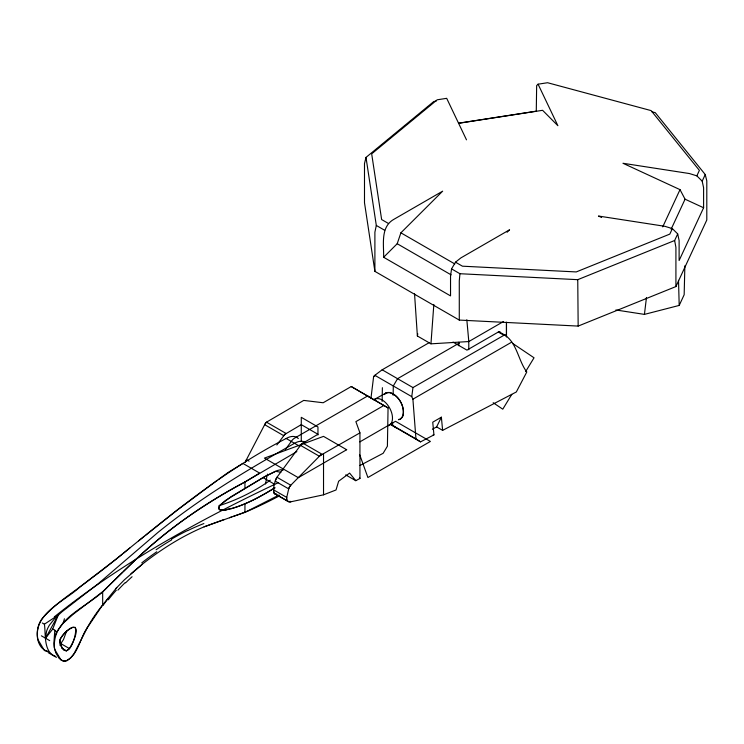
<?xml version="1.0" encoding="UTF-8"?>
<svg xmlns="http://www.w3.org/2000/svg" width="744" height="744" viewBox="0 0 744 744"><rect width="100%" height="100%" fill="white"/><g stroke="black" fill="none" stroke-linecap="round" stroke-linejoin="round"><path stroke-width="1.12" d="M116.752 587.574L102.672 604.909L87.281 627.778L73.935 653.837L70.568 658.068L66.923 660.746L63.091 661.109L59.176 658.431L55.781 652.823L54.21 647.234L53.884 643.076L54.824 630.215L52.74 629.015L58.172 615.139L44.398 624.197C45.961 634.13 43.143 652.153 55.726 656.459M651.911 111.767L655.259 112.67L705.247 174.552L706.8 180.857L706.8 220.019L675.915 286.57L578.162 326.086L459.281 320.078L374.892 271.365L374.892 232.202L376.306 225.441L366.002 157.412L433.836 101.482L436.124 101.128M459.281 320.078L459.281 280.916L459.932 273.718L451.571 268.891L455.477 262.176L460.927 257.87L509.566 229.794L507.11 232.249M506.469 336.986L506.469 322.161M578.162 326.086L577.753 279.67L674.641 240.507L677.7 233.914L672.362 228.622L664.913 226.316L598.474 216.039L601.589 217.481M675.915 286.57L675.915 247.408L674.641 240.507M703.601 207.762L703.601 187.748L702.187 181.145L696.849 175.854L689.409 173.547L622.97 163.271L680.016 189.646L685.066 199.197L703.601 207.762L679.114 260.53L679.114 240.517L677.7 233.914M382.146 401.425L382.379 387.698M245.39 462.443A5.85 2.567 -69.8 0 1 245.613 461.652A5.989 2.623 -69.8 0 1 246.459 459.643L264.669 424.675A6.119 2.688 -69.8 0 1 265.543 423.252A6.194 2.716 -69.8 0 1 266.501 422.164L303.719 400.412L323.175 402.755L351.252 386.536L388.061 407.889L387.401 446.223L383.141 453.301L359.919 465.521M392.665 423.103L392.618 425.419L396.719 428.098M393.139 395.259L393.297 385.978L397.566 378.687L459.42 342.975M684.871 265.775L684.164 294.736L679.198 305.431L644.434 314.387L615.874 309.969M52.74 629.015L45.542 638.222L46.481 631.656A15.057 8.696 -60 0 1 49.541 624.969L54.814 618.413L61.864 611.894L98.013 583.882L157.849 532.518A548.774 316.842 -60 0 1 173.845 519.963C211.808 491.021 253.016 466.702 294.54 443.294A21.325 12.313 -60 0 1 305.198 442.243M503.539 321.501L468.813 341.552L430.953 343.83L433.836 304.454M644.434 314.387L646.471 297.451M370.912 398.654L373.637 376.511L374.837 375.32L382.165 369.796L429.53 342.454M442.624 430.367L441.378 417.189L432.738 422.183L433.938 434.887L420.555 441.862L415.961 438.895L412.901 399.184L411.767 396.636L412.967 387.578L504.497 334.958C516.941 342.463 518.373 361.026 526.808 371.963L516.317 391.976L442.624 430.367L436.626 426.907L432.394 429.232M383.634 257.266L397.203 243.725L400.895 232.826L442.661 191.162L394.022 219.248C380.277 226.79 383.895 244.385 383.634 257.266L450.538 295.889L450.538 275.875L451.571 268.891M430.953 343.83L417.384 336L417.784 333.814M265.506 483.963L266.91 476.3A5.915 3.413 -60 0 1 267.635 474.105M107.648 586.932C89.643 607.076 50.89 617.585 54.6 649.205L61.129 660.179L65.026 661.258C78.213 656.031 79.757 638.092 87.281 627.778M366.002 157.412L364.495 163.559L364.495 202.731L374.892 271.365M54.824 636.473L56.6 632L63.156 623.23L64.421 618.757M66.653 630.986L63.463 639.617L59.799 645.141M245.613 461.652L246.459 459.643L249.054 461.141M662.727 226.892L680.016 189.646M671.135 229.198L685.066 199.197M672.362 228.622L669.823 234.1L576.237 271.932L462.424 266.185L455.477 262.176M696.849 175.854L699.388 170.385L651.112 110.605L547.565 82.724L538.079 84.193L536.656 85.579L536.275 111.163L458.592 123.178M702.187 181.145L705.247 174.552M436.626 426.907L441.378 417.189M45.542 638.222L58.172 615.139M69.415 648.563C83.905 624.067 72.503 620.729 60.31 638.808A4.687 2.706 -60 0 0 59.827 640.5L60.478 644.49A48.314 27.891 -60 0 0 61.334 646.49C69.062 661.016 77.609 632.958 75.284 627.387L72.81 627.294C67.285 630.094 61.938 634.455 59.836 640.454L61.175 646.136L64.161 650.321L66.523 650.861L69.415 648.563L59.594 642.9M511.798 394.357L502.777 409.181L493.17 402.718M525.617 371.628L534.034 357.79L512.895 343.57M276.861 444.977L284.803 434.375L301.274 424.647L317.958 434.282L301.487 444.01L276.963 477.257C274.592 481.991 272.657 488.204 274.238 493.328L288.942 501.8L290.885 501.781L323.528 494.825L336.028 489.971L338.641 481.229L349.596 473.091L355.781 480.68L359.938 478.485L359.938 432.869L355.883 421.643L383.969 405.424M285.333 449.599L292.02 440.467A5.915 3.413 -60 0 1 294.382 438.263L367.61 395.985L371.712 398.449M384.443 394.59L385.652 393.185L389.27 392.507C398.914 395.138 405.35 406.763 402.671 416.352L400.253 419.16L398.44 419.495M115.692 588.718L124.313 579.892L142.318 564.212C161.281 549.286 181.824 536.247 204.098 526.836L221.842 520.316M117.664 577.093L108.364 586.235M118.026 576.74L122.36 572.48M123.085 571.773L128.545 566.463M63.156 623.23L72.865 614.525L102.672 591.731L134.441 560.837M128.917 566.11C163.038 532.36 202.489 504.302 244.943 482.01L296.847 451.599M134.803 560.492L137.407 558.047C169.372 527.682 206.162 502.814 244.943 482.01L259.628 473.082L242.944 463.447L228.259 472.375L218.792 479.183M270.286 480.206C254.736 491.282 237.076 500.005 218.866 505.771M130.963 573.754L142.318 564.212M129.791 548.03L123.327 553.294M144.41 536.117L116.417 558.893M138.607 540.851L177.286 510.077L217.425 480.168M122.109 554.28C112.186 562.315 102.254 570.341 91.94 577.865C75.442 591.043 56.739 601.97 42.734 617.957C34.512 627.09 34.754 648.238 48.341 651.632L44.445 650.554L37.916 639.57C32.569 613.344 65.463 601.022 80.352 586.588L116.008 559.218M145.861 534.945L150.195 531.439C193.022 496.927 237.085 463.679 286.198 438.476A21.325 12.313 -60 0 1 298.344 438.569M54.293 616.878C122.611 562.139 199.718 519.824 278.628 482.521M275.094 487.832C259.851 496.908 244.051 505.939 226.548 509.798A51.875 31.136 -55.1 0 1 224.995 510.003M224.986 510.049C222.93 510.384 217.871 510.868 218.764 507.389A3.292 2 -57.2 0 1 219.275 506.236A5.273 3.218 -57.1 0 1 220.029 505.185L230.826 496.834L265.087 476.439L277.438 470.515L280.674 469.743L283.111 470.18M274.638 487.804C260.912 496.425 246.469 504.339 230.807 508.803M226.548 509.798L219.852 509.9L218.624 508.338L220.019 505.185L225.348 500.535L264.222 476.923L275.429 471.268L280.86 472.263M373.637 376.511L375.627 375.357M412.901 399.184L511.667 342.156M290.021 501.289L290.885 501.781A6.147 4.232 -47.8 0 1 288.942 501.8A5.989 4.129 -47.8 0 1 287.454 500.963L286.673 499.419A5.775 3.98 -47.8 0 1 286.738 497.429L288.7 488.882A5.85 4.027 -47.8 0 1 289.463 486.976A5.989 4.12 -47.8 0 1 290.792 485.237L319.381 456.258A6.119 4.213 -47.8 0 1 320.757 455.123A6.194 4.269 -47.8 0 1 322.264 454.361L359.938 432.869M359.845 441.889L395.501 421.299L430.395 441.443L367.908 477.518L359.761 454.928M373.879 399.705L385.652 393.185M279.372 495.913L270.035 500.703A567.709 327.769 -60 0 1 247.743 511.156L232.695 516.634M229.496 517.722L244.943 512.365L279.084 495.02M204.098 526.836L231.421 517.071M222.475 520.103L224.39 519.452M459.197 123.216L542.59 110.307L557.879 125.699L538.079 84.193M459.932 273.718L577.753 279.67M274.238 493.328L275.447 494.007M388.573 223.544L381.635 219.545L371.675 153.831L437.202 99.798L446.688 98.329L466.488 139.835M400.895 232.826L454.826 263.962M376.306 225.441L384.667 230.268M397.203 243.725L451.124 274.862M500.256 332.438L499.484 331.768L498.313 332.029A2.957 1.711 -60 0 1 500.256 332.438L506.673 336.139A3.99 3.218 75 0 0 506.032 335.516A3.404 2.744 75 0 0 505.297 335.098A2.818 2.279 75 0 0 504.497 334.949A2.455 1.981 75 0 0 503.753 335.163L498.313 332.029L466.953 350.136L453.003 342.082M382.165 369.796L412.967 387.578M374.837 375.32L411.767 396.636M388.061 407.889L351.252 386.536M433.213 434.477L433.938 434.887M390.674 424.294L415.961 438.895M390.758 424.657L420.555 441.862M286.198 438.476L299.748 446.307M345.737 474.886L355.781 480.68M262.837 477.471L274.61 484.27M274.778 493.774L288.123 501.475M42.315 622.988L44.398 624.197M41.376 635.813L49.709 640.631M61.613 648.033L66.523 650.861M48.109 652.581L56.451 657.398M54.824 630.215L56.6 632M359.687 477.815L359.938 478.485M466.823 319.762L468.813 341.552M414.538 293.75L417.384 336M678.519 280.349L679.198 305.431M506.469 322.729L506.469 335.274M468.785 341.347L468.785 349.717M458.825 342.305L458.825 345.774M323.528 453.896L323.528 494.825M317.958 434.97L317.958 426.954L301.274 417.319L301.274 441.369M244.943 482.01L244.943 488.529M244.943 503.902L244.943 512.365M102.672 591.731L102.672 604.909M373.907 399.798A14.899 8.77 61 0 1 389.921 408.549A14.899 8.77 61 0 1 387.54 425.875M384.248 394.357A14.899 8.77 61 0 1 400.551 401.788A14.899 8.77 61 0 1 398.542 419.783M287.454 500.954A5.84 4.018 -47.8 0 1 286.673 499.419L286.738 497.429L273.643 489.877A5.915 3.413 -60 0 0 276.424 493.979M103.044 605.421A108.057 62.58 -66 0 1 107.796 598.994M87.225 627.75A88.648 51.178 -60 0 1 102.709 604.965M108.289 599.804A124.276 73.842 -66.5 0 1 116.324 590.206M117.924 590.131A169.688 106.987 -68.3 0 1 125.28 582.506M125.569 582.878A223.898 149.972 -71.1 0 1 132.069 576.74M141.751 562.892A373.321 285.082 -82.2 0 1 156.77 551.769M156.101 549.742A351.633 264.836 -80.4 0 1 171.678 539.865M171.613 539.065A316.851 231.672 -76.5 0 1 187.562 530.537M187.739 530.593A275.931 194.463 -72.1 0 1 203.875 523.553M230.891 508.394A75.879 44.9 -54 0 1 226.641 509.435M289.463 486.976L288.7 488.882L275.252 481.117A5.915 3.413 -60 0 1 276.963 477.257L290.792 485.237L289.463 486.976M265.543 423.252L264.669 424.675L283.678 435.649A5.915 3.413 -60 0 1 286.04 433.445L266.501 422.164L265.543 423.252M320.757 455.123L319.381 456.258L300.362 445.284A5.915 3.413 -60 0 1 302.724 443.08L322.264 454.361L320.757 455.123M346.667 449.729L298.298 477.657L264.427 458.109L323.528 436.375L346.667 449.729"/></g></svg>
